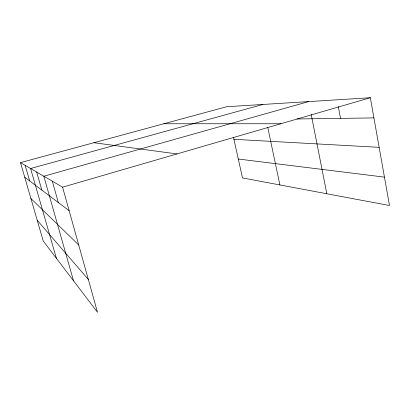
<?xml version="1.0" encoding="UTF-8"?>
<svg xmlns="http://www.w3.org/2000/svg" width="410" height="410" viewBox="0 0 410 410"><rect width="100%" height="100%" fill="white"/><g stroke="black" fill="none" stroke-linecap="round" stroke-linejoin="round"><path stroke-width="0.61" d="M370.327 97.734L226.679 106.723L20.5 162.621L62.581 187.18L370.327 97.734L389.5 205.518L242.5 177.935L233.5 137.427M308.674 101.593L43.824 176.233L73.513 280.778M262.923 104.458L30.591 168.51L56.401 258.31M296.937 118.982L373.915 117.906M163.821 123.764L280.814 123.748M233.915 139.303L379.153 147.344M238.297 159.024L384.452 177.13M93.926 142.716L176.951 153.934M24.723 177.187L69.146 210.714M30.914 198.537L78.705 244.96M37.207 220.237L88.34 279.482M20.5 162.621L43.234 241.018L97.488 312.266L62.581 187.18M25.189 165.358L29.689 180.933M36.685 172.067L41.84 190.102M52.316 181.189L58.333 202.555M267.797 127.561L279.902 184.956M311.21 114.477L326.816 193.756M338.317 106.62L340.526 118.372"/></g></svg>
